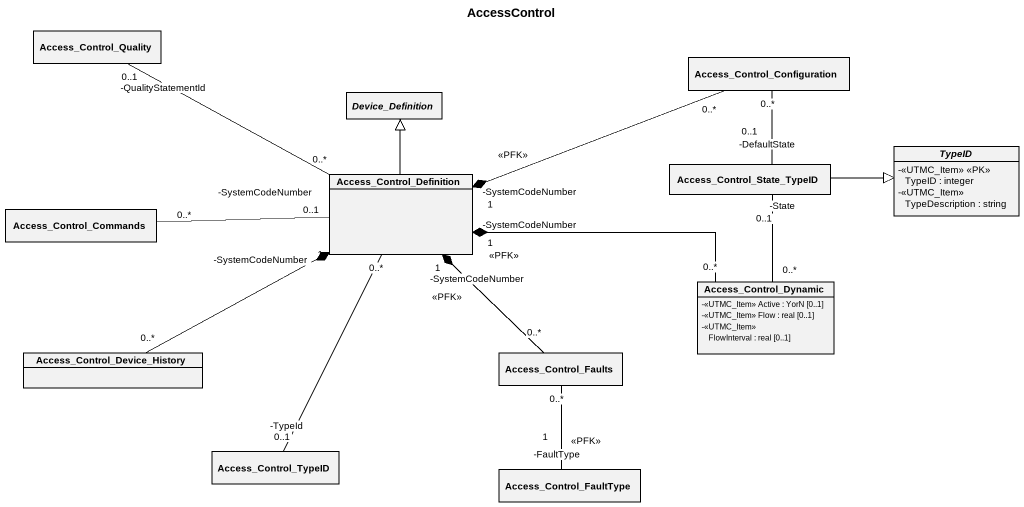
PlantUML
@startuml
title AccessControl
hide circle
hide empty members
skinparam classAttributeIconSize 0
class Access_Control_Quality
abstract class Device_Definition
class Access_Control_Configuration
class Access_Control_Definition
class Access_Control_State_TypeID
abstract class TypeID {
  -<<UTMC_Item>> <<PK>> TypeID : integer
  -<<UTMC_Item>> TypeDescription : string
}
class Access_Control_Commands
class Access_Control_Dynamic {
  -<<UTMC_Item>> Active : YorN [0..1]
  -<<UTMC_Item>> Flow : real [0..1]
  -<<UTMC_Item>> FlowInterval : real [0..1]
}
class "Access_Control_Device_History" as Access_Control_Device
class Access_Control_Faults
class Access_Control_TypeID
class Access_Control_FaultType
Access_Control_Definition "0..*" -left- "-QualityStatementId\n0..1" Access_Control_Quality
Access_Control_Definition -up-|> Device_Definition
Access_Control_Definition "-SystemCodeNumber\n1\n<<PFK>>" *-right- "0..*" Access_Control_Configuration
Access_Control_Definition "-SystemCodeNumber\n0..1" -left- "0..*" Access_Control_Commands
Access_Control_Definition "-SystemCodeNumber\n1\n<<PFK>>" *-right- "0..*" Access_Control_Dynamic
Access_Control_Definition "-SystemCodeNumber\n1" *-left- "0..*" Access_Control_Device
Access_Control_Definition "-SystemCodeNumber\n1\n<<PFK>>" *-- "0..*" Access_Control_Faults
Access_Control_Definition "0..*" -- "-TypeId\n0..1" Access_Control_TypeID
Access_Control_State_TypeID "-DefaultState\n0..1" -up- "0..*" Access_Control_Configuration
Access_Control_State_TypeID -right-|> TypeID
Access_Control_State_TypeID "-State\n0..1" -- "0..*" Access_Control_Dynamic
Access_Control_FaultType "-FaultType\n1\n<<PFK>>" -up- "0..*" Access_Control_Faults
@enduml
